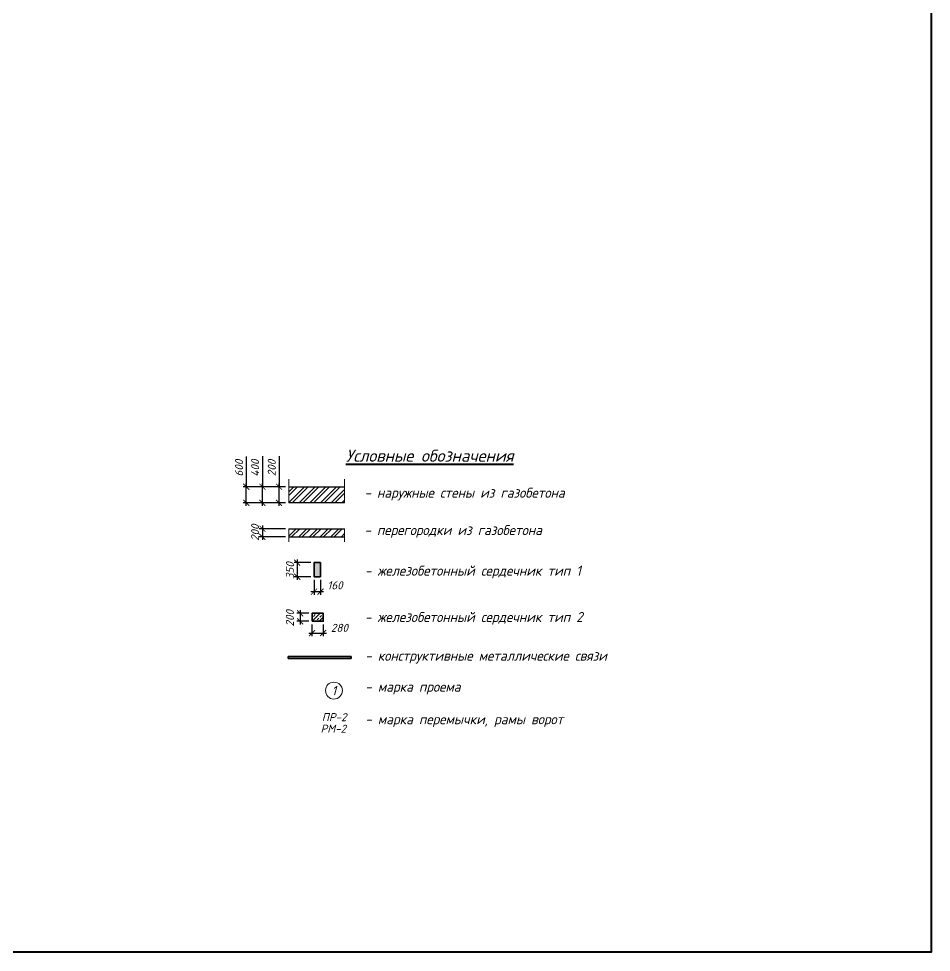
# Model space of a CAD drawing. Header units: millimetres. Extents: x -82276 to 69119, y 30132 to 86759.
# Drawn here: x 33016 to 55717, y 30132 to 53368 of the extents above; entities that cross this region are included whole.
import ezdxf
from ezdxf.enums import TextEntityAlignment as Align

# ---------------------------------------------------------------- set-up
doc = ezdxf.new("R2010")
doc.units = ezdxf.units.MM
doc.header["$MEASUREMENT"] = 0
doc.layers.get('0').update_dxf_attribs({"lineweight": 5})
doc.layers.add('#Hatch', color=252, linetype='Continuous', lineweight=5, true_color=0x696969)
for name, color, linetype, lineweight in [('#Бетон', 10, 'Continuous', 35), ('#стены наруж', 12, 'Continuous', 35), ('0_Ном._пера__99', 7, 'Continuous', 40), ('k_ Рамка', 7, 'Continuous', 50), ('размеры', 7, 'Continuous', 5), ('стены наруж_Ном._пера__97', 7, 'Continuous', 5), ('чертеж', 7, 'Continuous', 5), ('чертеж_Ном._пера__98', 7, 'Continuous', 35)]:
    doc.layers.add(name, color=color, linetype=linetype, lineweight=lineweight)
doc.styles.get("Standard").update_dxf_attribs({"font": 'isocpeui.ttf'})
doc.styles.add('STEP PR', font='isocpeui.ttf')
doc.dimstyles.new('STEP', dxfattribs={"dimtxt": 200, "dimasz": 150, "dimexe": 80, "dimexo": 80, "dimgap": 80, "dimtad": 1, "dimdec": 0, "dimzin": 0, "dimdsep": 46, "dimtxsty": 'Standard', "dimblk": 'ARCHTICK', "dimcen": 150, "dimdle": 80, "dimadec": 0, "dimazin": 0, "dimtfac": 1, "dimtdec": 0, "dimtofl": 0, "dimtmove": 1, "dimatfit": 3, "dimfxl": 1, "dimtolj": 1, "dimtzin": 0, "dimarcsym": 0})

# ---------------------------------------------------------------- blocks, each defined once
blk = doc.blocks.new('_ArchTick')
at = {"color": 0, "linetype": 'ByBlock', "const_width": 0.15}
blk.add_lwpolyline([(-0.5, -0.5), (0.5, 0.5)], dxfattribs=at)
blk = doc.blocks.new('*D79')
at = {"layer": 'Defpoints', "color": 0, "transparency": 16777216}
for p in [(39078, 41720), (39735, 41720), (39735, 41320)]:
    blk.add_point(p, dxfattribs=at)
at = {"layer": 'размеры', "color": 0, "lineweight": -2, "transparency": 16777216}
for p, q in [((39078, 42479), (39078, 41720)), ((39655, 41720), (38998, 41720)), ((39078, 41240), (39078, 41800)), ((39655, 41320), (38998, 41320))]:
    blk.add_line(p, q, dxfattribs=at)
at = {"layer": 'размеры', "color": 0, "lineweight": -2, "transparency": 16777216, "xscale": 150, "yscale": 150, "zscale": 150}
for p, rotation in [((39078, 41720), 90), ((39078, 41320), 270)]:
    blk.add_blockref('_ArchTick', p, dxfattribs=dict(at, rotation=rotation))
at = {"layer": 'размеры', "color": 0, "transparency": 16777216, "insert": (38898, 42182), "char_height": 200, "attachment_point": 5, "rotation": 90}
blk.add_mtext('\\A1;400', dxfattribs=at)
blk = doc.blocks.new('*D80')
at = {"layer": 'Defpoints', "color": 0, "transparency": 16777216}
for p in [(39735, 40674), (39078, 40474), (39735, 40474)]:
    blk.add_point(p, dxfattribs=at)
at = {"layer": 'размеры', "color": 0, "lineweight": -2, "transparency": 16777216}
for p, q in [((39655, 40674), (38998, 40674)), ((39078, 40754), (39078, 40394)), ((39655, 40474), (38998, 40474))]:
    blk.add_line(p, q, dxfattribs=at)
at = {"layer": 'размеры', "color": 0, "lineweight": -2, "transparency": 16777216, "xscale": 150, "yscale": 150, "zscale": 150}
for p, rotation in [((39078, 40674), 90), ((39078, 40474), 270)]:
    blk.add_blockref('_ArchTick', p, dxfattribs=dict(at, rotation=rotation))
at = {"layer": 'размеры', "color": 0, "transparency": 16777216, "insert": (38898, 40574), "char_height": 200, "attachment_point": 5, "rotation": 90}
blk.add_mtext('\\A1;200', dxfattribs=at)
blk = doc.blocks.new('*D78')
at = {"layer": 'Defpoints', "color": 0, "transparency": 16777216}
for p in [(38678, 41720), (39335, 41720), (39335, 41320)]:
    blk.add_point(p, dxfattribs=at)
at = {"layer": 'размеры', "color": 0, "lineweight": -2, "transparency": 16777216}
for p, q in [((38678, 42470), (38678, 41720)), ((39255, 41720), (38598, 41720)), ((38678, 41240), (38678, 41800)), ((39255, 41320), (38598, 41320))]:
    blk.add_line(p, q, dxfattribs=at)
at = {"layer": 'размеры', "color": 0, "lineweight": -2, "transparency": 16777216, "xscale": 150, "yscale": 150, "zscale": 150}
for p, rotation in [((38678, 41720), 90), ((38678, 41320), 270)]:
    blk.add_blockref('_ArchTick', p, dxfattribs=dict(at, rotation=rotation))
at = {"layer": 'размеры', "color": 0, "transparency": 16777216, "insert": (38498, 42182), "char_height": 200, "attachment_point": 5, "rotation": 90}
blk.add_mtext('\\A1;600', dxfattribs=at)
blk = doc.blocks.new('*D230')
at = {"layer": 'Defpoints', "color": 0, "transparency": 16777216}
for p in [(39492, 41720), (39735, 41720), (39735, 41320)]:
    blk.add_point(p, dxfattribs=at)
at = {"layer": 'размеры', "color": 0, "lineweight": -2, "transparency": 16777216}
for p, q in [((39492, 42477), (39492, 41720)), ((39655, 41720), (39412, 41720)), ((39492, 41240), (39492, 41800)), ((39655, 41320), (39412, 41320))]:
    blk.add_line(p, q, dxfattribs=at)
at = {"layer": 'размеры', "color": 0, "lineweight": -2, "transparency": 16777216, "xscale": 150, "yscale": 150, "zscale": 150}
for p, rotation in [((39492, 41720), 90), ((39492, 41320), 270)]:
    blk.add_blockref('_ArchTick', p, dxfattribs=dict(at, rotation=rotation))
at = {"layer": 'размеры', "color": 0, "transparency": 16777216, "insert": (39312, 42185), "char_height": 200, "attachment_point": 5, "rotation": 90}
blk.add_mtext('\\A1;200', dxfattribs=at)
blk = doc.blocks.new('*U269')
at = {"color": 0, "linetype": 'ByBlock', "lineweight": -2}
blk.add_circle((0, 0), 6, dxfattribs=at)
blk.add_attdef('Узел', text='', height=4, dxfattribs=at).set_placement((0, 0), align=Align.MIDDLE_CENTER)
blk = doc.blocks.new('сердечник280х200')
at = {"layer": '#Hatch'}
h = blk.add_hatch(dxfattribs=at)
h.set_pattern_fill('ANSI33', color=256, scale=500)
h.paths.add_polyline_path([(-140, -100), (140, -100), (140, 100), (-140, 100)])
at = {"layer": '#Бетон'}
blk.add_lwpolyline([(-140, -100), (140, -100), (140, 100), (-140, 100)], close=True, dxfattribs=at)
blk = doc.blocks.new('сердечник160х300')
at = {"layer": '#Hatch', "true_color": 0xe6e6e6}
h = blk.add_hatch(color=254, dxfattribs=at)
h.dxf.hatch_style = 1
h.paths.add_polyline_path([(80, 200), (-80, 200), (-80, -150), (80, -150)])
at = {"layer": '#Бетон'}
blk.add_lwpolyline([(80, -150), (80, 200), (-80, 200), (-80, -150)], close=True, dxfattribs=at)
blk = doc.blocks.new('*D332')
at = {"layer": 'Defpoints', "color": 0, "transparency": 16777216}
for p in [(40362, 39480), (40522, 39480), (40522, 39108)]:
    blk.add_point(p, dxfattribs=at)
at = {"layer": 'размеры', "color": 0, "lineweight": -2, "transparency": 16777216}
for p, q in [((40362, 39400), (40362, 39028)), ((40522, 39400), (40522, 39028)), ((40282, 39108), (40602, 39108))]:
    blk.add_line(p, q, dxfattribs=at)
at = {"layer": 'размеры', "color": 0, "lineweight": -2, "transparency": 16777216, "xscale": 150, "yscale": 150, "zscale": 150, "rotation": 180}
blk.add_blockref('_ArchTick', (40362, 39108), dxfattribs=at)
at = {"layer": 'размеры', "color": 0, "lineweight": -2, "transparency": 16777216, "xscale": 150, "yscale": 150, "zscale": 150}
blk.add_blockref('_ArchTick', (40522, 39108), dxfattribs=at)
at = {"layer": 'размеры', "color": 0, "transparency": 16777216, "insert": (40884, 39266), "char_height": 200, "attachment_point": 5}
blk.add_mtext('\\A1;160', dxfattribs=at)
blk = doc.blocks.new('*D333')
at = {"layer": 'Defpoints', "color": 0, "transparency": 16777216}
for p in [(40362, 39830), (39946, 39480), (40362, 39480)]:
    blk.add_point(p, dxfattribs=at)
at = {"layer": 'размеры', "color": 0, "lineweight": -2, "transparency": 16777216}
for p, q in [((40282, 39830), (39866, 39830)), ((39946, 39910), (39946, 39400)), ((40282, 39480), (39866, 39480))]:
    blk.add_line(p, q, dxfattribs=at)
at = {"layer": 'размеры', "color": 0, "lineweight": -2, "transparency": 16777216, "xscale": 150, "yscale": 150, "zscale": 150}
for p, rotation in [((39946, 39830), 90), ((39946, 39480), 270)]:
    blk.add_blockref('_ArchTick', p, dxfattribs=dict(at, rotation=rotation))
at = {"layer": 'размеры', "color": 0, "transparency": 16777216, "insert": (39766, 39630), "char_height": 200, "attachment_point": 5, "rotation": 90}
blk.add_mtext('\\A1;350', dxfattribs=at)
blk = doc.blocks.new('*D334')
at = {"layer": 'Defpoints', "color": 0, "transparency": 16777216}
for p in [(40312, 38370), (40592, 38370), (40592, 38078)]:
    blk.add_point(p, dxfattribs=at)
at = {"layer": 'размеры', "color": 0, "lineweight": -2, "transparency": 16777216}
for p, q in [((40312, 38290), (40312, 37998)), ((40592, 38290), (40592, 37998)), ((40232, 38078), (40672, 38078))]:
    blk.add_line(p, q, dxfattribs=at)
at = {"layer": 'размеры', "color": 0, "lineweight": -2, "transparency": 16777216, "xscale": 150, "yscale": 150, "zscale": 150, "rotation": 180}
blk.add_blockref('_ArchTick', (40312, 38078), dxfattribs=at)
at = {"layer": 'размеры', "color": 0, "lineweight": -2, "transparency": 16777216, "xscale": 150, "yscale": 150, "zscale": 150}
blk.add_blockref('_ArchTick', (40592, 38078), dxfattribs=at)
at = {"layer": 'размеры', "color": 0, "transparency": 16777216, "insert": (40995, 38208), "char_height": 200, "attachment_point": 5}
blk.add_mtext('\\A1;280', dxfattribs=at)
blk = doc.blocks.new('*D335')
at = {"layer": 'Defpoints', "color": 0, "transparency": 16777216}
for p in [(40017, 38370), (40312, 38570), (40312, 38370)]:
    blk.add_point(p, dxfattribs=at)
at = {"layer": 'размеры', "color": 0, "lineweight": -2, "transparency": 16777216}
for p, q in [((40017, 38650), (40017, 38290)), ((40232, 38570), (39937, 38570)), ((40232, 38370), (39937, 38370))]:
    blk.add_line(p, q, dxfattribs=at)
at = {"layer": 'размеры', "color": 0, "lineweight": -2, "transparency": 16777216, "xscale": 150, "yscale": 150, "zscale": 150}
for p, rotation in [((40017, 38570), 90), ((40017, 38370), 270)]:
    blk.add_blockref('_ArchTick', p, dxfattribs=dict(at, rotation=rotation))
at = {"layer": 'размеры', "color": 0, "transparency": 16777216, "insert": (39762, 38445), "char_height": 200, "attachment_point": 5, "rotation": 90}
blk.add_mtext('\\A1;200', dxfattribs=at)

msp = doc.modelspace()

# ---------------------------------------------------------------- hatches: boundary and pattern name
at = {"layer": '#Hatch'}
h = msp.add_hatch(dxfattribs=at)
h.set_pattern_fill('ANSI32', color=256, scale=500)
h.paths.add_polyline_path([(41120.3, 41319.7), (41120.3, 41719.7), (39734.6, 41719.7), (39734.6, 41319.7)])
h = msp.add_hatch(dxfattribs=at)
h.set_pattern_fill('ANSI32', color=256, scale=500)
h.set_pattern_definition([(45, (0, -303.7), (-132.5825, 132.5825), []), (45, (88.39, -303.7), (-132.5825, 132.5825), [])])
h.paths.add_polyline_path([(41120.3, 40474.5), (41120.3, 40674.5), (39734.6, 40674.5), (39734.6, 40474.5)])

# ---------------------------------------------------------------- linework, layer by layer
at = {"layer": '#Бетон'}
msp.add_lwpolyline([(40312.3, 38370.5), (40592.3, 38370.5), (40592.3, 38570.5), (40312.3, 38570.5)], close=True, dxfattribs=at)
at = {"layer": '#стены наруж', "lineweight": 30}
for points in [[(39734.6, 41719.7), (41120.3, 41719.7)], [(41120.3, 41319.7), (39734.6, 41319.7)]]:
    msp.add_lwpolyline(points, dxfattribs=at)
at = {"layer": '#стены наруж', "color": 34, "lineweight": 30}
for points in [[(39734.6, 40674.5), (41120.3, 40674.5)], [(39734.6, 40474.5), (41120.3, 40474.5)]]:
    msp.add_lwpolyline(points, dxfattribs=at)
at = {"layer": 'стены наруж_Ном._пера__97', "color": 3, "lineweight": 40}
msp.add_lwpolyline([(-82275.7, 86759), (55717.2, 86759), (55717.2, 30132.2), (-82275.7, 30132.2)], close=True, dxfattribs=at)
at = {"layer": 'чертеж', "lineweight": 5}
for points in [[(39734.6, 41907), (39734.6, 41319.7)], [(41120.3, 41907), (41120.3, 41319.7)], [(39734.6, 40674.5), (39734.6, 40350.3)], [(41120.3, 40674.5), (41120.3, 40350.3)]]:
    msp.add_lwpolyline(points, dxfattribs=at)
at = {"layer": 'чертеж_Ном._пера__98', "color": 102, "linetype": 'Continuous'}
for p, q in [((39719.7, 37496.7), (40491.3, 37496.7)), ((39719.7, 37496.7), (39719.7, 37445)), ((39719.7, 37445), (40491.3, 37445)), ((40555.1, 37496.7), (40491.3, 37496.7)), ((40491.3, 37445), (40555.1, 37445)), ((40555.1, 37496.7), (40585.2, 37496.7)), ((40585.2, 37445), (40555.1, 37445)), ((41290.3, 37496.7), (40585.2, 37496.7)), ((40585.2, 37445), (41290.3, 37445)), ((41290.3, 37496.7), (41290.3, 37445))]:
    msp.add_line(p, q, dxfattribs=at)

# ---------------------------------------------------------------- block references
at = {"layer": 'размеры'}
for name, p in [('сердечник160х300', (40442.2, 39630.2)), ('сердечник280х200', (40452.3, 38470.5))]:
    msp.add_blockref(name, p, dxfattribs=at)
ref = msp.add_blockref('*U269', (40858.1, 36645.4), dxfattribs=dict(at, xscale=35, yscale=35, zscale=35))
ref.add_attrib('Узел', '1', dxfattribs={"layer": '0', "color": 0, "linetype": 'ByBlock', "lineweight": -2, "height": 233.3}).set_placement((40858.1, 36645.4), align=Align.MIDDLE_CENTER)

# ---------------------------------------------------------------- texts
at = {"layer": '0_Ном._пера__99', "linetype": 'Continuous', "attachment_point": 4}
for s, insert, char_height in [('{\\LУсловные обозначения}', (41155.6, 42492), 300), ('{\\W0.95;- наружные стены из газобетона}', (41615, 41536.1), 250), ('{\\W0.95;- перегородки из газобетона}', (41615, 40607.1), 250), ('{\\W0.95;- конструктивные металлические связи}', (41635.2, 37479), 250)]:
    msp.add_mtext(s, dxfattribs=dict(at, insert=insert, char_height=char_height))
at = {"layer": '0_Ном._пера__99', "linetype": 'Continuous', "char_height": 250, "attachment_point": 4}
for s, insert, width in [('{\\W0.95;- железобетонный сердечник тип 1}', (41629.5, 39596.7), 5760.263), ('{\\W0.95;- железобетонный сердечник тип 2}', (41629.5, 38443.6), 5760.263), ('{\\W0.95;- марка проема}', (41635.2, 36707.7), 3576.466), ('{\\W0.95;- марка перемычки, рамы ворот}', (41635.2, 35899.7), 5837.808)]:
    msp.add_mtext(s, dxfattribs=dict(at, insert=insert, width=width))
at = {"layer": 'k_ Рамка', "color": 7, "style": 'STEP PR'}
for s, p in [('ПР-2', (40556.3, 35884.8)), ('РМ-2', (40525.8, 35597.1))]:
    msp.add_text(s, height=200, dxfattribs=at).set_placement(p)

# ---------------------------------------------------------------- dimensions: what is measured, and where the dimension line sits
at = {"layer": 'размеры'}
for base, p1, p2, text, picture, middle in [((38677.7, 41719.7), (39334.7, 41319.7), (39334.7, 41719.7), '600', '*D78', (38716, 42181.7)), ((39492, 41719.7), (39734.6, 41319.7), (39734.6, 41719.7), '200', '*D230', (39549.9, 42184.8))]:
    dim = msp.add_linear_dim(base=base, p1=p1, p2=p2, angle=90, text=text, dimstyle='STEP', dxfattribs=at)
    dim.commit()
    dim.dimension.update_dxf_attribs({"geometry": picture, "text_midpoint": middle, "dimtype": 160})
for base, p1, p2, picture, middle in [((39077.6, 41719.7), (39734.6, 41319.7), (39734.6, 41719.7), '*D79', (39115.9, 42181.7)), ((39077.6, 40474.5), (39734.6, 40674.5), (39734.6, 40474.5), '*D80', (39077.6, 40574.5)), ((39946.2, 39480.2), (40362.2, 39830.2), (40362.2, 39480.2), '*D333', (39946.2, 39630.2)), ((40016.9, 38370.5), (40312.3, 38570.5), (40312.3, 38370.5), '*D335', (39941.9, 38445.5))]:
    dim = msp.add_linear_dim(base=base, p1=p1, p2=p2, angle=90, dimstyle='STEP', dxfattribs=at)
    dim.commit()
    dim.dimension.update_dxf_attribs({"geometry": picture, "text_midpoint": middle, "dimtype": 160})
for base, p1, p2, picture, middle in [((40522.2, 39108), (40362.2, 39480.2), (40522.2, 39480.2), '*D332', (40884.1, 39085.6)), ((40592.3, 38077.7), (40312.3, 38370.5), (40592.3, 38370.5), '*D334', (40994.9, 38027.8))]:
    dim = msp.add_linear_dim(base=base, p1=p1, p2=p2, dimstyle='STEP', dxfattribs=at)
    dim.commit()
    dim.dimension.update_dxf_attribs({"geometry": picture, "text_midpoint": middle, "dimtype": 160})

doc.saveas('drawing.dxf')
